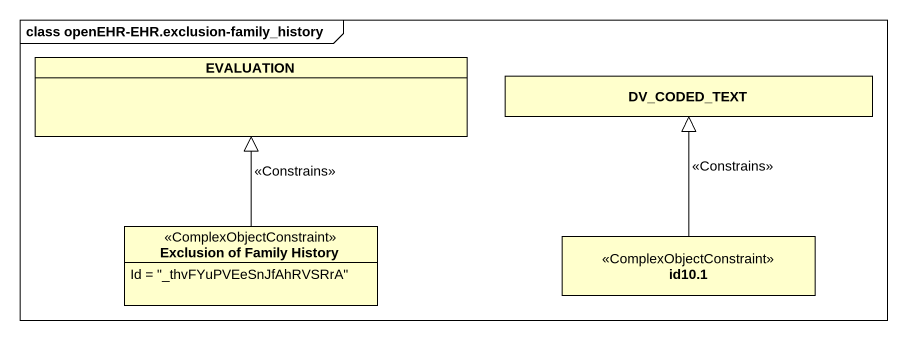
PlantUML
@startuml
mainframe class openEHR-EHR.exclusion-family_history
hide circle
hide empty members
class EVALUATION
class DV_CODED_TEXT
class "Exclusion of Family History" as Exclusion_of_Family_History <<ComplexObjectConstraint>> {
  Id = "_thvFYuPVEeSnJfAhRVSRrA"
}
class "id10.1" as id10_1 <<ComplexObjectConstraint>>
Exclusion_of_Family_History -up-|> EVALUATION : <<Constrains>>
id10_1 -up-|> DV_CODED_TEXT : <<Constrains>>
@enduml
